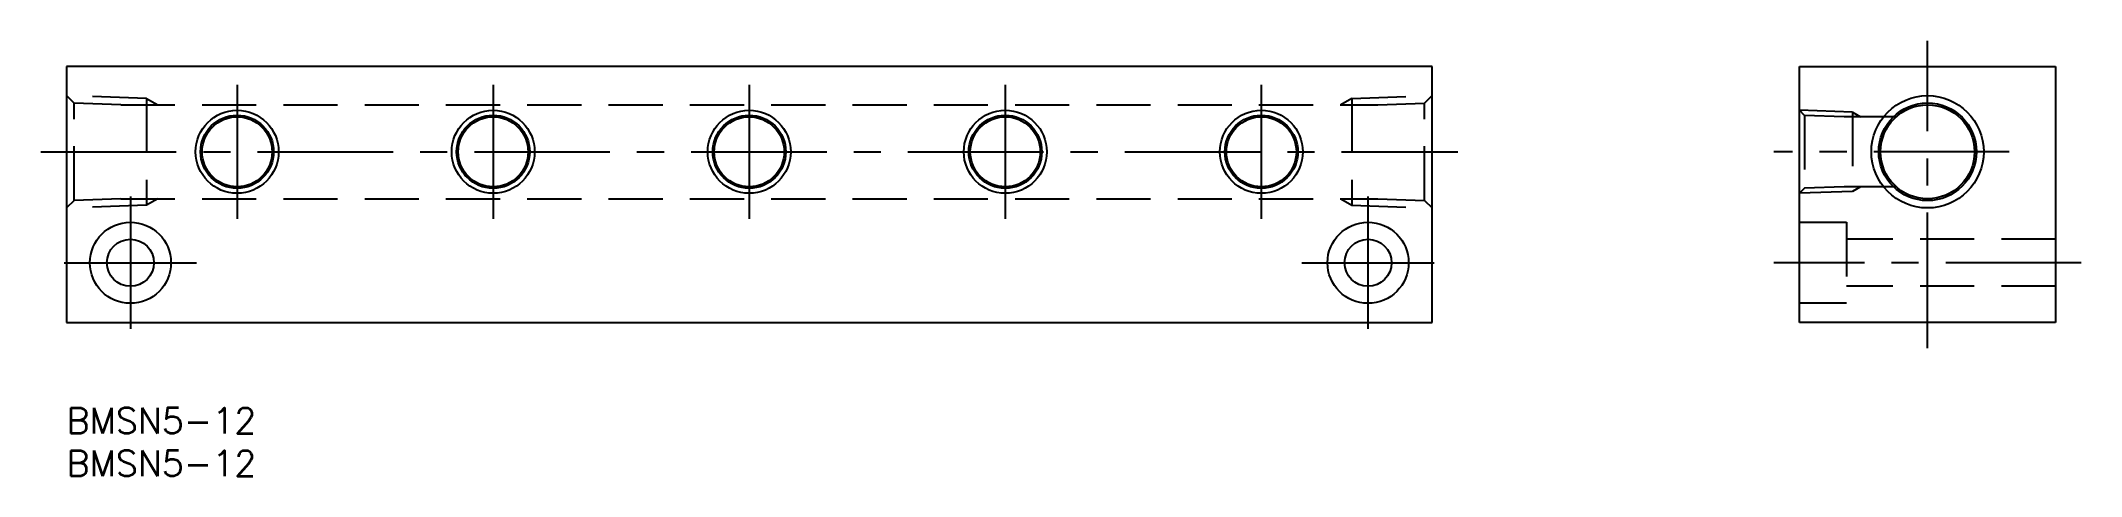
# Model space of a CAD drawing. Extents: x -3 to 236, y -8 to 43.
import ezdxf

# ---------------------------------------------------------------- set-up
doc = ezdxf.new("R2010")
doc.units = 0
doc.header["$LTSCALE"] = 0.5
doc.linetypes.add('CENTER', pattern=[50.8, 31.75, -6.35, 6.35, -6.35])
doc.linetypes.add('DASHED', pattern=[19.05, 12.7, -6.35])
doc.layers.get('DEFPOINTS').update_dxf_attribs({"linetype": 'CONTINUOUS'})
for name, color, linetype in [('MSM_CENTER', 1, 'CENTER'), ('MSM_CONTINUOUS', 7, 'CONTINUOUS'), ('MSM_DASHED', 4, 'DASHED'), ('MSM_NARROW', 5, 'CONTINUOUS'), ('MSM_PART_NUMBER', 7, 'CONTINUOUS')]:
    doc.layers.add(name, color=color, linetype=linetype)
doc.styles.get("Standard").update_dxf_attribs({"font": 'txt.shx', "height": 3, "bigfont": 'bigfont.shx'})

# ---------------------------------------------------------------- blocks, each defined once
blk = doc.blocks.new('*U8')
at = {"layer": 'MSM_PART_NUMBER'}
blk.add_text('BMSN5-12', height=3, dxfattribs=at).set_placement((0, -3))
blk = doc.blocks.new('*U9')
at = {"layer": 'MSM_PART_NUMBER'}
blk.add_text('BMSN5-12', height=3, dxfattribs=at).set_placement((0, -8))

msp = doc.modelspace()

# ---------------------------------------------------------------- linework, layer by layer
at = {"layer": 'MSM_CENTER'}
for p, q in [((218.05, 7), (218.05, 43)), ((20, 37.86), (20, 22.14)), ((50, 37.86), (50, 22.14)), ((80, 37.86), (80, 22.14)), ((110, 37.86), (110, 22.14)), ((140, 22.14), (140, 37.86)), ((-3, 30), (163, 30)), ((227.63, 30), (200.05, 30)), ((7.5, 24.75), (7.5, 9.25)), ((152.5, 9.25), (152.5, 24.75)), ((-0.25, 17), (15.25, 17)), ((144.75, 17), (160.25, 17)), ((236.05, 17), (200.05, 17))]:
    msp.add_line(p, q, dxfattribs=at)
at = {"layer": 'MSM_CONTINUOUS'}
for p, q in [((160, 40), (0, 40)), ((0, 40), (0, 10)), ((160, 10), (160, 40)), ((203.05, 40), (233.05, 40)), ((203.05, 10), (203.05, 40)), ((233.05, 40), (233.05, 10)), ((80, 25.4), (80, 25.4)), ((0, 10), (160, 10)), ((233.05, 10), (203.05, 10))]:
    msp.add_line(p, q, dxfattribs=at)
for centre, radius in [((20, 30), 4.28), ((20, 30), 4.1), ((50, 30), 4.28), ((50, 30), 4.1), ((80, 30), 4.28), ((80, 30), 4.1), ((110, 30), 4.28), ((110, 30), 4.1), ((140, 30), 4.28), ((140, 30), 4.1), ((218.05, 30), 5.72), ((218.05, 30), 5.5), ((7.5, 17), 4.75), ((152.5, 17), 4.75), ((7.5, 17), 2.75), ((152.5, 17), 2.75)]:
    msp.add_circle(centre, radius, dxfattribs=at)
at = {"layer": 'MSM_DASHED'}
for p, q in [((9.4, 36.25), (0, 36.58)), ((0.89, 35.69), (0, 36.58)), ((9.4, 36.25), (9.4, 23.75)), ((9.4, 36.25), (10.7, 35.5)), ((150.6, 36.25), (149.3, 35.5)), ((150.6, 36.25), (160, 36.58)), ((150.6, 36.25), (150.6, 23.75)), ((159.11, 35.69), (160, 36.58)), ((0.89, 24.31), (0.89, 35.69)), ((6.37, 35.5), (0.89, 35.69)), ((6.37, 35.5), (153.63, 35.5)), ((153.63, 35.5), (159.11, 35.69)), ((159.11, 24.31), (159.11, 35.69)), ((203.65, 34.26), (203.05, 34.86)), ((209.25, 34.65), (203.05, 34.86)), ((208.29, 34.1), (203.65, 34.26)), ((203.65, 34.26), (203.65, 25.74)), ((214.39, 34.1), (208.29, 34.1)), ((209.25, 34.65), (210.2, 34.1)), ((209.25, 34.65), (209.25, 25.35)), ((0.89, 24.31), (0, 23.42)), ((6.37, 24.5), (0.89, 24.31)), ((6.37, 24.5), (153.63, 24.5)), ((10.7, 24.5), (9.4, 23.75)), ((149.3, 24.5), (150.6, 23.75)), ((153.63, 24.5), (159.11, 24.31)), ((159.11, 24.31), (160, 23.42)), ((203.65, 25.74), (203.05, 25.14)), ((209.25, 25.35), (203.05, 25.14)), ((208.29, 25.9), (203.65, 25.74)), ((214.39, 25.9), (208.29, 25.9)), ((210.2, 25.9), (209.25, 25.35)), ((9.4, 23.75), (0, 23.42)), ((150.6, 23.75), (160, 23.42)), ((203.05, 21.75), (208.55, 21.75)), ((208.55, 21.75), (208.55, 12.25)), ((233.05, 19.75), (208.55, 19.75)), ((208.55, 12.25), (203.05, 12.25)), ((233.05, 14.25), (208.55, 14.25))]:
    msp.add_line(p, q, dxfattribs=at)
at = {"layer": 'MSM_NARROW'}
for centre, radius in [((218.05, 30), 6.58), ((20, 30), 4.86), ((50, 30), 4.86), ((80, 30), 4.86), ((110, 30), 4.86), ((140, 30), 4.86)]:
    msp.add_circle(centre, radius, dxfattribs=at)

# ---------------------------------------------------------------- block references
at = {"layer": 'DEFPOINTS'}
for name in ['*U8', '*U9']:
    msp.add_blockref(name, (0, 0), dxfattribs=at)

doc.saveas('drawing.dxf')
